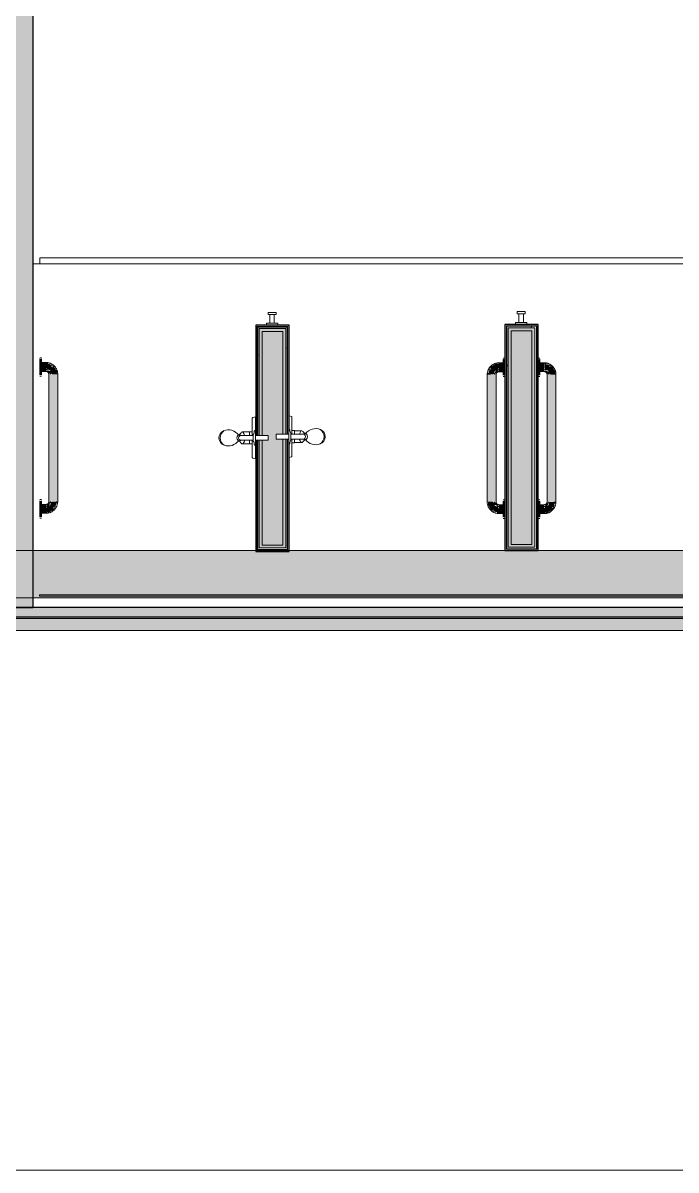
# Model space of a CAD drawing. Header units: inches. Extents: x 25369 to 33161, y -23509 to -20274.
# Drawn here: x 31448.8 to 31559.2, y -22892.1 to -22698 of the extents above; entities that cross this region are included whole.
import ezdxf

# ---------------------------------------------------------------- set-up
doc = ezdxf.new("R2010")
doc.units = ezdxf.units.IN
doc.header["$MEASUREMENT"] = 0
doc.linetypes.add('Grid Line 1_2_', pattern=[0.875, 0.5, -0.125, 0.125, -0.125])
for name, color, linetype, lineweight in [('A-FLOR', 192, 'Continuous', 9), ('A-GENM', 13, 'Continuous', 9), ('A-WALL', 113, 'Continuous', 9), ('A-WALL-PATT', 111, 'Continuous', 25), ('C-TOPO', 7, 'Continuous', 9), ('Conc', 7, 'Continuous', 13), ('I-WALL', 2, 'Continuous', 9), ('L-SITE-WALL', 31, 'Continuous', 9), ('P-SANR-FIXT', 6, 'Continuous', 9), ('Q-SPCQ', 91, 'Continuous', 9), ('S-BEAM', 12, 'Continuous', 9), ('S-GRID', 1, 'Continuous', 9)]:
    doc.layers.add(name, color=color, linetype=linetype, lineweight=lineweight)
pattern_1 = [(296.565, (5957.926, 17.28), (0.0001, 115.19999), [12.88, -244.715]), (33.69, (5963.69, 5.76), (-0.00014, 115.19958), [20.768, -394.592]), (33.69, (6078.89, 5.76), (-0.00014, 115.19958), [20.768, -394.592]), (33.69, (6194.09, 5.76), (-0.00014, 115.19958), [20.768, -394.592]), (116.565, (5980.966, 17.28), (0.0001, 115.19999), [12.88, -244.715]), (213.69, (5975.21, 28.8), (-0.00014, 115.19958), [20.768, -394.592]), (213.69, (6090.41, 28.8), (-0.00014, 115.19958), [20.768, -394.592]), (213.69, (6205.61, 28.8), (-0.00014, 115.19958), [20.768, -394.592]), (26.565, (6004.01, 17.28), (0.0001, 115.2), [25.76, -231.836]), (26.565, (6119.21, 17.28), (0.0001, 115.2), [25.76, -231.836]), (270, (6027.05, 28.8), (115.2, 7e-15), [11.52, -103.68]), (225, (6027.05, 17.28), (-1e-14, 115.20042), [16.292, -146.626]), (135, (6015.53, 5.76), (1e-14, 115.20042), [16.292, -146.626]), (288.435, (5980.966, 51.84), (-0.00042, 115.19956), [18.215, -346.08]), (18.435, (5986.73, 34.56), (-0.0004, 115.19956), [18.215, -346.08]), (18.435, (6101.93, 34.56), (-0.0004, 115.19956), [18.215, -346.08]), (18.435, (6217.13, 34.56), (-0.0004, 115.19956), [18.215, -346.08]), (135, (6004.01, 40.32), (1e-14, 115.20042), [16.292, -146.626]), (180, (5992.49, 51.84), (-1e-14, -115.2), [11.52, -103.68]), (251.565, (5952.166, 80.64), (0.00042, 115.19956), [18.215, -346.08]), (315, (5946.41, 63.36), (-1e-14, 115.20042), [16.292, -146.626]), (71.565, (5957.926, 51.84), (0.00042, 115.19956), [18.215, -346.08]), (135, (5963.69, 69.12), (1e-14, 115.20042), [16.292, -146.626]), (225, (5998.25, 80.64), (-1e-14, 115.20042), [16.292, -146.626]), (123.69, (5986.726, 69.12), (-0.00014, 115.19958), [20.768, -394.592]), (123.69, (6101.926, 69.12), (-0.00014, 115.19958), [20.768, -394.592]), (26.565, (5975.21, 86.4), (0.0001, 115.2), [12.88, -244.715]), (26.565, (6090.41, 86.4), (0.0001, 115.2), [12.88, -244.715]), (315, (5986.73, 92.16), (-1e-14, 115.20042), [16.292, -146.626]), (213.69, (6038.57, 109.44), (-0.00014, 115.19958), [20.768, -394.592]), (213.69, (6153.77, 109.44), (-0.00014, 115.19958), [20.768, -394.592]), (213.69, (6268.97, 109.44), (-0.00014, 115.19958), [20.768, -394.592]), (296.565, (6021.286, 97.92), (0.0001, 115.19999), [12.88, -244.715]), (45, (6027.05, 86.4), (1e-14, 115.20042), [16.292, -146.626]), (90, (6038.57, 97.92), (-115.2, 7e-15), [11.52, -103.68]), (213.69, (5986.73, 115.2), (-0.00014, 115.19958), [20.768, -394.592]), (213.69, (6101.93, 115.2), (-0.00014, 115.19958), [20.768, -394.592]), (213.69, (6217.13, 115.2), (-0.00014, 115.19958), [20.768, -394.592]), (315, (5969.45, 103.68), (-1e-14, 115.20042), [8.146, -154.772]), (26.565, (5975.21, 97.92), (0.0001, 115.2), [12.88, -244.715]), (26.565, (6090.41, 97.92), (0.0001, 115.2), [12.88, -244.715]), (90, (5986.73, 103.68), (-115.2, 7e-15), [11.52, -103.68]), (333.435, (5940.65, 109.44), (-0.0001, 115.2), [12.88, -244.715]), (333.435, (6055.85, 109.44), (-0.0001, 115.2), [12.88, -244.715]), (243.435, (5952.166, 103.68), (-0.0001, 115.19999), [12.88, -244.715]), (161.565, (5946.41, 92.16), (0.0004, 115.19956), [18.215, -346.08]), (161.565, (6061.61, 92.16), (0.0004, 115.19956), [18.215, -346.08]), (161.565, (6176.81, 92.16), (0.0004, 115.19956), [18.215, -346.08]), (45, (5929.13, 97.92), (1e-14, 115.20042), [16.292, -146.626]), (26.565, (5934.89, 0), (0.0001, 115.2), [12.88, -244.715]), (26.565, (6050.09, 0), (0.0001, 115.2), [12.88, -244.715]), (116.565, (5946.406, 5.76), (0.0001, 115.19999), [12.88, -244.715]), (206.565, (5940.65, 17.28), (0.0001, 115.2), [12.88, -244.715]), (206.565, (6055.85, 17.28), (0.0001, 115.2), [12.88, -244.715]), (296.565, (5929.126, 11.52), (0.0001, 115.19999), [12.88, -244.715]), (14.036, (6015.53, 51.84), (0.0005, 115.19957), [23.749, -451.233]), (14.036, (6130.73, 51.84), (0.0005, 115.19957), [23.749, -451.233]), (14.036, (6245.93, 51.84), (0.0005, 115.19957), [23.749, -451.233]), (14.036, (6361.13, 51.84), (0.0005, 115.19957), [23.749, -451.233]), (135, (6038.57, 57.6), (1e-14, 115.20042), [16.292, -146.626]), (198.435, (6027.05, 69.12), (-0.0004, 115.19956), [18.215, -346.08]), (198.435, (6142.25, 69.12), (-0.0004, 115.19956), [18.215, -346.08]), (198.435, (6257.45, 69.12), (-0.0004, 115.19956), [18.215, -346.08]), (296.565, (6009.766, 63.36), (0.0001, 115.19999), [12.88, -244.715]), (333.435, (5934.89, 34.56), (-0.0001, 115.2), [12.88, -244.715]), (333.435, (6050.09, 34.56), (-0.0001, 115.2), [12.88, -244.715]), (45, (5946.41, 28.8), (1e-14, 115.20042), [8.146, -154.772]), (116.565, (5952.166, 34.56), (0.0001, 115.19999), [12.88, -244.715]), (225, (5946.41, 46.08), (-1e-14, 115.20042), [16.292, -146.626])]

# ---------------------------------------------------------------- blocks, each defined once
blk = doc.blocks.new('817_Grab_Bars - 8170-001240-V52-Overall Floor Plan')
at = {"layer": 'Q-SPCQ'}
for points in [[(25522.8, -22756.23), (25522.8, -22754.88), (25522.52, -22754.88), (25522.52, -22756.23)], [(25522.52, -22757.59), (25522.8, -22757.59), (25522.8, -22756.23), (25522.52, -22756.23), (25522.52, -22757.3)], [(25523.52, -22756.96), (25523.52, -22755.51), (25522.8, -22755.58), (25522.8, -22756.96)], [(25524.68, -22778.98), (25525.52, -22778.98), (25525.49, -22757.48), (25524.02, -22757.48), (25524.04, -22778.98), (25524.57, -22778.98)], [(25522.8, -22780.23), (25522.8, -22778.88), (25522.52, -22778.88), (25522.52, -22780.23)], [(25522.8, -22780.96), (25523.52, -22780.88), (25523.52, -22779.51), (25522.8, -22779.58), (25522.8, -22780.88)], [(25522.52, -22781.59), (25522.8, -22781.59), (25522.8, -22780.23), (25522.52, -22780.23), (25522.52, -22781.3)]]:
    blk.add_hatch(color=9, dxfattribs=at).paths.add_polyline_path(points, flags=0)
h = blk.add_hatch(color=9, dxfattribs=at)
h.paths.add_polyline_path([(25525.41, -22757.48), (25525.49, -22757.48), (25525.44, -22757.07)], flags=0)
h.paths.add_polyline_path([(25523.76, -22756.84), (25523.79, -22756.69), (25524.08, -22756.74), (25524.29, -22756.92), (25524, -22756.91), (25523.95, -22756.81), (25523.79, -22756.84)], flags=0)
h.paths.add_polyline_path([(25524.77, -22757.48), (25525.41, -22757.48), (25525.36, -22757.16), (25525.44, -22757.07), (25524.88, -22756.14), (25524.32, -22755.8), (25524.24, -22755.85), (25524.09, -22755.73), (25523.85, -22755.77), (25523.87, -22755.64), (25523.74, -22755.53), (25523.52, -22755.58), (25523.56, -22756.45), (25523.68, -22756.51), (25523.52, -22756.61), (25523.52, -22756.76), (25523.76, -22756.84), (25523.52, -22756.88), (25523.88, -22757.05), (25524.04, -22757.25), (25524.12, -22757.48), (25524.16, -22757.24), (25524.23, -22757.48), (25524.39, -22757.48), (25524.49, -22757.32), (25524.57, -22757.48)], flags=0)
h.paths.add_polyline_path([(25524.75, -22756.31), (25524.32, -22756.05), (25524.58, -22756.04), (25524.74, -22756.29)], flags=0)
h = blk.add_hatch(color=9, dxfattribs=at)
h.paths.add_polyline_path([(25524.16, -22779.23), (25524.31, -22779.26), (25524.26, -22779.55), (25524.08, -22779.75), (25524.16, -22779.44), (25524.19, -22779.42), (25524.16, -22779.26)], flags=0)
h.paths.add_polyline_path([(25523.93, -22780.9), (25524.86, -22780.35), (25525.21, -22779.81), (25525.15, -22779.71), (25525.27, -22779.56), (25525.23, -22779.32), (25525.36, -22779.34), (25525.47, -22779.21), (25525.41, -22778.98), (25524.55, -22779.03), (25524.47, -22779.11), (25524.39, -22778.98), (25524.23, -22778.98), (25524.16, -22779.23), (25524.12, -22778.98), (25523.95, -22779.35), (25523.76, -22779.51), (25523.52, -22779.58), (25523.76, -22779.63), (25523.52, -22779.7), (25523.52, -22779.86), (25523.68, -22779.96), (25523.52, -22780.04), (25523.52, -22780.88), (25523.84, -22780.83)], flags=0)
h.paths.add_polyline_path([(25524.69, -22780.22), (25524.95, -22779.79), (25524.96, -22780.04), (25524.71, -22780.21)], flags=0)
at = {"layer": 'Q-SPCQ', "color": 7}
for p, q in [((25522.8, -22754.67), (25522.52, -22754.67)), ((25522.52, -22756.23), (25522.52, -22754.88)), ((25522.52, -22757.59), (25522.52, -22756.23)), ((25522.8, -22754.88), (25522.8, -22756.23)), ((25523.52, -22755.48), (25522.8, -22755.48)), ((25522.8, -22756.23), (25522.8, -22757.59)), ((25522.52, -22757.8), (25522.8, -22757.8)), ((25522.8, -22756.98), (25523.52, -22756.98)), ((25524.02, -22757.48), (25524.02, -22778.98)), ((25525.52, -22778.98), (25525.52, -22757.48)), ((25522.8, -22778.67), (25522.52, -22778.67)), ((25522.52, -22780.23), (25522.52, -22778.88)), ((25522.8, -22778.88), (25522.8, -22780.23)), ((25523.52, -22779.48), (25522.8, -22779.48)), ((25522.52, -22781.59), (25522.52, -22780.23)), ((25522.8, -22780.23), (25522.8, -22781.59)), ((25522.8, -22780.98), (25523.52, -22780.98)), ((25522.52, -22781.8), (25522.8, -22781.8))]:
    blk.add_line(p, q, dxfattribs=at)
at = {"layer": 'Q-SPCQ', "color": 7, "flags": 128}
for points in [[(25525.52, -22757.48), (25525.51, -22757.4), (25525.51, -22757.32), (25525.5, -22757.25), (25525.49, -22757.17), (25525.48, -22757.09), (25525.46, -22757.01), (25525.44, -22756.93), (25525.41, -22756.86), (25525.39, -22756.78), (25525.36, -22756.71), (25525.32, -22756.63), (25525.29, -22756.56), (25525.25, -22756.49), (25525.21, -22756.42), (25525.17, -22756.36), (25525.12, -22756.29), (25525.07, -22756.23), (25525.02, -22756.17), (25524.96, -22756.11), (25524.91, -22756.05), (25524.85, -22756), (25524.79, -22755.94), (25524.73, -22755.89), (25524.66, -22755.85), (25524.6, -22755.8), (25524.53, -22755.76), (25524.46, -22755.72), (25524.39, -22755.68), (25524.31, -22755.65), (25524.24, -22755.62), (25524.16, -22755.59), (25524.09, -22755.57), (25524.01, -22755.55), (25523.93, -22755.53), (25523.86, -22755.51), (25523.78, -22755.5), (25523.7, -22755.49), (25523.62, -22755.49), (25523.54, -22755.48), (25523.52, -22755.48)], [(25523.52, -22756.98), (25523.54, -22756.98), (25523.56, -22756.99), (25523.58, -22756.99), (25523.59, -22756.99), (25523.61, -22756.99), (25523.63, -22757), (25523.65, -22757), (25523.67, -22757.01), (25523.69, -22757.02), (25523.71, -22757.02), (25523.73, -22757.03), (25523.75, -22757.04), (25523.76, -22757.05), (25523.78, -22757.06), (25523.8, -22757.07), (25523.81, -22757.08), (25523.83, -22757.1), (25523.84, -22757.11), (25523.86, -22757.12), (25523.87, -22757.14), (25523.89, -22757.15), (25523.9, -22757.17), (25523.91, -22757.18), (25523.92, -22757.2), (25523.94, -22757.21), (25523.95, -22757.23), (25523.96, -22757.25), (25523.97, -22757.27), (25523.97, -22757.28), (25523.98, -22757.3), (25523.99, -22757.32), (25523.99, -22757.34), (25524, -22757.36), (25524, -22757.38), (25524.01, -22757.4), (25524.01, -22757.42), (25524.01, -22757.44), (25524.01, -22757.46), (25524.02, -22757.48), (25524.02, -22757.48)], [(25523.52, -22780.98), (25523.6, -22780.98), (25523.68, -22780.98), (25523.75, -22780.97), (25523.83, -22780.96), (25523.91, -22780.94), (25523.99, -22780.93), (25524.07, -22780.91), (25524.14, -22780.88), (25524.22, -22780.86), (25524.29, -22780.83), (25524.37, -22780.79), (25524.44, -22780.76), (25524.51, -22780.72), (25524.58, -22780.68), (25524.64, -22780.64), (25524.71, -22780.59), (25524.77, -22780.54), (25524.83, -22780.49), (25524.89, -22780.43), (25524.95, -22780.38), (25525, -22780.32), (25525.06, -22780.26), (25525.11, -22780.2), (25525.15, -22780.13), (25525.2, -22780.07), (25525.24, -22780), (25525.28, -22779.93), (25525.32, -22779.86), (25525.35, -22779.78), (25525.38, -22779.71), (25525.41, -22779.63), (25525.43, -22779.56), (25525.45, -22779.48), (25525.47, -22779.4), (25525.49, -22779.32), (25525.5, -22779.25), (25525.51, -22779.17), (25525.51, -22779.09), (25525.52, -22779.01), (25525.52, -22778.98)], [(25524.02, -22778.98), (25524.01, -22779), (25524.01, -22779.02), (25524.01, -22779.04), (25524.01, -22779.06), (25524.01, -22779.08), (25524, -22779.1), (25524, -22779.12), (25523.99, -22779.14), (25523.98, -22779.16), (25523.98, -22779.18), (25523.97, -22779.2), (25523.96, -22779.22), (25523.95, -22779.23), (25523.94, -22779.25), (25523.93, -22779.27), (25523.92, -22779.28), (25523.9, -22779.3), (25523.89, -22779.31), (25523.88, -22779.33), (25523.86, -22779.34), (25523.85, -22779.36), (25523.83, -22779.37), (25523.82, -22779.38), (25523.8, -22779.39), (25523.79, -22779.41), (25523.77, -22779.42), (25523.75, -22779.43), (25523.73, -22779.43), (25523.71, -22779.44), (25523.7, -22779.45), (25523.68, -22779.46), (25523.66, -22779.46), (25523.64, -22779.47), (25523.62, -22779.47), (25523.6, -22779.48), (25523.58, -22779.48), (25523.56, -22779.48), (25523.54, -22779.48), (25523.52, -22779.48), (25523.52, -22779.48)]]:
    blk.add_lwpolyline(points, dxfattribs=at)
blk = doc.blocks.new('817_Grab_Bars - 8170-001240-25748-Overall Floor Plan')
at = {"layer": 'Q-SPCQ'}
h = blk.add_hatch(color=9, dxfattribs=at)
h.paths.add_polyline_path([(25394.25, -22757.3), (25394.1, -22757.27), (25394.15, -22756.99), (25394.32, -22756.78), (25394.25, -22757.09), (25394.22, -22757.11), (25394.24, -22757.27)], flags=0)
h.paths.add_polyline_path([(25394.89, -22755.65), (25394.89, -22755.57), (25394.47, -22755.63)], flags=0)
h.paths.add_polyline_path([(25394.02, -22757.55), (25394.17, -22757.55), (25394.25, -22757.3), (25394.29, -22757.55), (25394.45, -22757.18), (25394.64, -22757.02), (25394.89, -22756.95), (25394.64, -22756.91), (25394.89, -22756.83), (25394.89, -22756.67), (25394.72, -22756.57), (25394.89, -22756.49), (25394.89, -22755.65), (25394.57, -22755.7), (25394.46, -22755.63), (25393.55, -22756.18), (25393.19, -22756.72), (25393.25, -22756.82), (25393.13, -22756.97), (25393.18, -22757.21), (25393.05, -22757.19), (25392.93, -22757.32), (25392.99, -22757.55), (25393.85, -22757.5), (25393.94, -22757.42)], flags=0)
h.paths.add_polyline_path([(25393.45, -22756.74), (25393.44, -22756.49), (25393.56, -22756.51)], flags=0)
for points in [[(25395.61, -22757.02), (25395.61, -22755.57), (25394.89, -22755.65), (25394.89, -22757.02)], [(25395.89, -22756.3), (25395.89, -22754.94), (25395.61, -22754.94), (25395.61, -22756.3)], [(25395.89, -22757.65), (25395.89, -22756.3), (25395.61, -22756.3), (25395.61, -22757.65)], [(25393.73, -22779.05), (25394.39, -22779.05), (25394.36, -22757.55), (25392.89, -22757.55), (25392.92, -22779.05), (25393.64, -22779.05)], [(25395.61, -22781.02), (25395.61, -22779.57), (25394.89, -22779.65), (25394.89, -22781.02)], [(25395.89, -22780.3), (25395.89, -22778.94), (25395.61, -22778.94), (25395.61, -22780.3)], [(25395.89, -22781.65), (25395.89, -22780.3), (25395.61, -22780.3), (25395.61, -22781.65)]]:
    blk.add_hatch(color=9, dxfattribs=at).paths.add_polyline_path(points, flags=0)
h = blk.add_hatch(color=9, dxfattribs=at)
h.paths.add_polyline_path([(25394.64, -22779.69), (25394.61, -22779.84), (25394.33, -22779.79), (25394.12, -22779.62), (25394.4, -22779.62), (25394.45, -22779.72), (25394.61, -22779.69)], flags=0)
h.paths.add_polyline_path([(25392.99, -22779.05), (25392.92, -22779.05), (25392.97, -22779.46)], flags=0)
h.paths.add_polyline_path([(25394.66, -22781), (25394.89, -22780.95), (25394.85, -22780.08), (25394.72, -22780.02), (25394.89, -22779.92), (25394.89, -22779.77), (25394.64, -22779.69), (25394.89, -22779.65), (25394.52, -22779.48), (25394.36, -22779.28), (25394.29, -22779.05), (25394.25, -22779.29), (25394.17, -22779.05), (25394.02, -22779.05), (25393.91, -22779.21), (25393.83, -22779.05), (25392.99, -22779.05), (25393.04, -22779.37), (25392.97, -22779.46), (25393.52, -22780.39), (25394.08, -22780.73), (25394.17, -22780.68), (25394.32, -22780.8), (25394.55, -22780.76), (25394.54, -22780.89)], flags=0)
h.paths.add_polyline_path([(25393.83, -22780.49), (25393.85, -22780.38), (25394.08, -22780.49)], flags=0)
at = {"layer": 'Q-SPCQ', "color": 7}
for p, q in [((25395.61, -22755.55), (25394.89, -22755.55)), ((25395.89, -22754.73), (25395.61, -22754.73)), ((25395.61, -22756.3), (25395.61, -22754.94)), ((25395.61, -22757.65), (25395.61, -22756.3)), ((25392.89, -22757.55), (25392.89, -22779.05)), ((25394.39, -22779.05), (25394.39, -22757.55)), ((25394.89, -22757.05), (25395.61, -22757.05)), ((25395.61, -22757.86), (25395.89, -22757.86)), ((25395.61, -22779.55), (25394.89, -22779.55)), ((25395.89, -22778.73), (25395.61, -22778.73)), ((25395.61, -22780.3), (25395.61, -22778.94)), ((25394.89, -22781.05), (25395.61, -22781.05)), ((25395.61, -22781.65), (25395.61, -22780.3)), ((25395.61, -22781.86), (25395.89, -22781.86))]:
    blk.add_line(p, q, dxfattribs=at)
at = {"layer": 'Q-SPCQ', "color": 7, "flags": 128}
for points in [[(25394.89, -22755.55), (25394.81, -22755.55), (25394.73, -22755.55), (25394.65, -22755.56), (25394.57, -22755.57), (25394.49, -22755.59), (25394.41, -22755.6), (25394.34, -22755.62), (25394.26, -22755.65), (25394.19, -22755.68), (25394.11, -22755.7), (25394.04, -22755.74), (25393.97, -22755.77), (25393.9, -22755.81), (25393.83, -22755.85), (25393.76, -22755.9), (25393.7, -22755.94), (25393.63, -22755.99), (25393.57, -22756.04), (25393.51, -22756.1), (25393.46, -22756.15), (25393.4, -22756.21), (25393.35, -22756.27), (25393.3, -22756.34), (25393.25, -22756.4), (25393.21, -22756.47), (25393.17, -22756.53), (25393.13, -22756.6), (25393.09, -22756.68), (25393.06, -22756.75), (25393.03, -22756.82), (25393, -22756.9), (25392.97, -22756.97), (25392.95, -22757.05), (25392.93, -22757.13), (25392.92, -22757.21), (25392.91, -22757.29), (25392.9, -22757.37), (25392.89, -22757.45), (25392.89, -22757.53), (25392.89, -22757.55)], [(25394.39, -22757.55), (25394.39, -22757.53), (25394.39, -22757.51), (25394.39, -22757.49), (25394.4, -22757.47), (25394.4, -22757.45), (25394.4, -22757.43), (25394.41, -22757.41), (25394.42, -22757.39), (25394.42, -22757.37), (25394.43, -22757.35), (25394.44, -22757.33), (25394.45, -22757.32), (25394.46, -22757.3), (25394.47, -22757.28), (25394.48, -22757.26), (25394.49, -22757.25), (25394.5, -22757.23), (25394.51, -22757.22), (25394.53, -22757.2), (25394.54, -22757.19), (25394.56, -22757.17), (25394.57, -22757.16), (25394.59, -22757.15), (25394.6, -22757.14), (25394.62, -22757.13), (25394.64, -22757.12), (25394.65, -22757.11), (25394.67, -22757.1), (25394.69, -22757.09), (25394.71, -22757.08), (25394.73, -22757.07), (25394.75, -22757.07), (25394.77, -22757.06), (25394.79, -22757.06), (25394.81, -22757.05), (25394.83, -22757.05), (25394.84, -22757.05), (25394.86, -22757.05), (25394.88, -22757.05), (25394.89, -22757.05)], [(25392.89, -22779.05), (25392.89, -22779.13), (25392.9, -22779.21), (25392.9, -22779.29), (25392.92, -22779.37), (25392.93, -22779.44), (25392.95, -22779.52), (25392.97, -22779.6), (25392.99, -22779.68), (25393.02, -22779.75), (25393.05, -22779.83), (25393.08, -22779.9), (25393.12, -22779.97), (25393.15, -22780.04), (25393.2, -22780.11), (25393.24, -22780.18), (25393.29, -22780.24), (25393.34, -22780.3), (25393.39, -22780.37), (25393.44, -22780.42), (25393.5, -22780.48), (25393.56, -22780.54), (25393.62, -22780.59), (25393.68, -22780.64), (25393.74, -22780.69), (25393.81, -22780.73), (25393.88, -22780.77), (25393.95, -22780.81), (25394.02, -22780.85), (25394.09, -22780.88), (25394.17, -22780.91), (25394.24, -22780.94), (25394.32, -22780.96), (25394.39, -22780.98), (25394.47, -22781), (25394.55, -22781.02), (25394.63, -22781.03), (25394.71, -22781.04), (25394.79, -22781.04), (25394.87, -22781.05), (25394.89, -22781.05)], [(25394.89, -22779.55), (25394.87, -22779.55), (25394.85, -22779.55), (25394.83, -22779.54), (25394.81, -22779.54), (25394.79, -22779.54), (25394.77, -22779.53), (25394.75, -22779.53), (25394.73, -22779.52), (25394.71, -22779.51), (25394.7, -22779.51), (25394.68, -22779.5), (25394.66, -22779.49), (25394.64, -22779.48), (25394.62, -22779.47), (25394.61, -22779.46), (25394.59, -22779.45), (25394.58, -22779.44), (25394.56, -22779.42), (25394.55, -22779.41), (25394.53, -22779.4), (25394.52, -22779.38), (25394.5, -22779.37), (25394.49, -22779.35), (25394.48, -22779.33), (25394.47, -22779.32), (25394.46, -22779.3), (25394.45, -22779.28), (25394.44, -22779.26), (25394.43, -22779.25), (25394.42, -22779.23), (25394.42, -22779.21), (25394.41, -22779.19), (25394.41, -22779.17), (25394.4, -22779.15), (25394.4, -22779.13), (25394.39, -22779.11), (25394.39, -22779.09), (25394.39, -22779.07), (25394.39, -22779.05), (25394.39, -22779.05)]]:
    blk.add_lwpolyline(points, dxfattribs=at)
blk = doc.blocks.new('Robe_hook_5552 - Robe_hook_5552-134757-Overall Floor Plan')
at = {"layer": 'A-GENM', "color": 7}
for p, q in [((-0.94, 0), (-0.94, -0.35)), ((-0.94, -0.35), (0.94, -0.35)), ((-0.69, -2.16), (-0.69, -1.81)), ((-0.69, -1.81), (0.69, -1.81)), ((-0.37, -1.81), (-0.37, -0.35)), ((0.38, -1.81), (0.38, -0.35)), ((0.69, -1.81), (0.69, -2.16)), ((0.94, -0.35), (0.94, 0)), ((0.69, -2.16), (-0.69, -2.16))]:
    blk.add_line(p, q, dxfattribs=at)
blk = doc.blocks.new('Plate - 1_2X6-187841-Overall Floor Plan')
at = {"layer": 'S-BEAM'}
blk.add_hatch(color=8, dxfattribs=at).paths.add_polyline_path([(64.54, -0.13), (75.31, -0.13), (75.31, 0.12), (-75.12, 0.12), (-75.12, -0.13), (46.99, -0.13)], flags=0)
at = {"layer": 'S-BEAM', "color": 7}
for p, q in [((-75.12, -0.13), (-75.12, 0.12)), ((75.31, 0.12), (-75.12, 0.12)), ((-75.12, -0.13), (75.31, -0.13))]:
    blk.add_line(p, q, dxfattribs=at)
blk = doc.blocks.new('Shower-Unit-Zurn-Z7301-SS-MT-DV2P-HW - Z7301-SS-MT-DV2P-HW-253514-Overall Floor Plan')
at = {"layer": 'P-SANR-FIXT', "color": 7}
for p, q in [((-1, 0.99), (-1, 2.23)), ((-0.48, 2.64), (-0.48, 2.84)), ((-0.4, 0.38), (-0.4, 2.46)), ((0.4, 2.46), (0.4, 0.38)), ((0.48, 2.84), (0.48, 2.64)), ((1, 2.23), (1, 0.99)), ((-3.56, 0), (-3.43, 0.45)), ((-1.24, 0), (-3.56, 0)), ((-3.31, 0.54), (-1.03, 0.54)), ((-1.24, 0), (-1.24, 0.1)), ((-1.03, 0.99), (-1, 0.99)), ((-1.03, 0.54), (-1.03, 0.99)), ((-1.03, 0.54), (-0.4, 0.54)), ((-1, 0.99), (-0.4, 0.99)), ((-0.55, 0.38), (-0.4, 0.38)), ((-0.4, 0.38), (0.4, 0.38)), ((0.4, 0.99), (1, 0.99)), ((0.4, 0.54), (1.03, 0.54)), ((0.4, 0.38), (0.55, 0.38)), ((1, 0.99), (1.03, 0.99)), ((1.03, 0.99), (1.03, 0.54)), ((1.03, 0.54), (3.31, 0.54)), ((1.24, 0.1), (1.24, 0)), ((3.56, 0), (1.24, 0)), ((3.43, 0.45), (3.56, 0)), ((-0.4, 0), (-1.24, 0)), ((-0.4, -2.13), (-0.4, 0)), ((-0.4, 0), (0.4, 0)), ((0.4, 0), (0.4, -2.13)), ((1.24, 0), (0.4, 0)), ((0.4, -2.13), (-0.4, -2.13))]:
    blk.add_line(p, q, dxfattribs=at)
for centre, radius, start, end in [((0, 4.86), 1.31, 23.5819, 159.9825), ((0, 4.51), 1.46, 32.9208, 147.0792), ((0.79, 4.57), 2.15, 159.9825, 233.8466), ((-0.79, 4.57), 2.15, 306.1534, 22.1739), ((-0.63, 2.12), 0.388, 129.5027, 162.4973), ((-2.26, 4.09), 2.18, 309.5027, 324.82), ((2.26, 4.09), 2.18, 215.1859, 230.4973), ((0.63, 2.12), 0.388, 17.5027, 50.4973), ((-3.31, 0.42), 0.125, 90, 164), ((-1.14, 0.1), 0.0945, 90, 180), ((-1.14, 1.21), 1.02, 270, 305.478), ((1.14, 1.21), 1.02, 234.522, 270), ((1.14, 0.1), 0.0945, 0, 90), ((3.31, 0.42), 0.125, 16, 90)]:
    blk.add_arc(centre, radius, start, end, dxfattribs=at)
for centre, major_axis, ratio, start_param, end_param in [((0, 2.84), (0.476, 0), 0.662364, 0, 3.141593), ((0, 2.46), (0.4, 0), 0.941821, 0, 3.141593), ((-0.11, 2.15), (1.11, 0.08), 0.351489, 5.17721, 6.593422)]:
    blk.add_ellipse(centre, major_axis=major_axis, ratio=ratio, start_param=start_param, end_param=end_param, dxfattribs=at)
blk.add_open_spline([(-0.42, 1.83), (-0.46, 1.84), (-0.57, 1.87), (-0.78, 1.95), (-0.96, 2.08), (-1.02, 2.22), (-0.98, 2.3), (-0.94, 2.34)], degree=3, knots=[0.0572746, 0.0572746, 0.0572746, 0.0572746, 0.1428571, 0.2857143, 0.5714286, 0.7857143, 1, 1, 1, 1], dxfattribs=at)
for points in [[(-0.4, 2.46), (-0.42, 2.48), (-0.44, 2.52), (-0.47, 2.58), (-0.48, 2.62), (-0.48, 2.64)], [(0.48, 2.64), (0.48, 2.62), (0.47, 2.58), (0.44, 2.52), (0.42, 2.48), (0.4, 2.46)]]:
    blk.add_open_spline(points, degree=3, dxfattribs=at)
blk = doc.blocks.new('Shower-Unit-Zurn-Z7301-SS-MT-DV2P-HW - Z7301-SS-MT-DV2P-HW-253545-Overall Floor Plan')
at = {"layer": 'P-SANR-FIXT', "color": 7}
for p, q in [((0.4, 2.13), (-0.4, 2.13)), ((-0.4, 2.13), (-0.4, 0)), ((0.4, 0), (0.4, 2.13)), ((-0.4, 0), (-1.24, 0)), ((-1.24, 0), (-1.24, -0.1)), ((-0.4, 0), (0.4, 0)), ((1.24, 0), (0.4, 0)), ((1.24, -0.1), (1.24, 0)), ((-3.54, -0.06), (-3.43, -0.45)), ((-3.31, -0.54), (-1.03, -0.54)), ((-1.03, -0.54), (-0.4, -0.54)), ((-1.03, -0.54), (-1.03, -0.99)), ((-1.03, -0.99), (-1, -0.99)), ((-1, -0.99), (-0.4, -0.99)), ((-1, -0.99), (-1, -2.23)), ((-0.55, -0.38), (-0.4, -0.38)), ((-0.4, -0.38), (-0.4, -2.46)), ((-0.4, -0.38), (0.4, -0.38)), ((0.4, -2.46), (0.4, -0.38)), ((0.4, -0.38), (0.55, -0.38)), ((0.4, -0.54), (1.03, -0.54)), ((0.4, -0.99), (1, -0.99)), ((1, -2.23), (1, -0.99)), ((1, -0.99), (1.03, -0.99)), ((1.03, -0.99), (1.03, -0.54)), ((1.03, -0.54), (3.31, -0.54)), ((3.43, -0.45), (3.54, -0.06)), ((-0.48, -2.64), (-0.48, -2.84)), ((0.48, -2.84), (0.48, -2.64))]:
    blk.add_line(p, q, dxfattribs=at)
for centre, radius, start, end in [((-3.31, -0.42), 0.125, 196, 270), ((-1.14, -0.1), 0.0945, 180, 270), ((-1.14, -1.21), 1.02, 54.522, 90), ((1.14, -1.21), 1.02, 90, 125.478), ((1.14, -0.1), 0.0945, 270, 360), ((3.31, -0.42), 0.125, 270, 344), ((0.79, -4.57), 2.15, 126.1534, 200.0175), ((-0.63, -2.12), 0.388, 197.5027, 230.4973), ((-2.26, -4.09), 2.18, 35.18, 50.4973), ((2.26, -4.09), 2.18, 129.5027, 144.8141), ((-0.79, -4.57), 2.15, 337.8261, 53.8466), ((0.63, -2.12), 0.388, 309.5027, 342.4973), ((0, -4.86), 1.31, 200.0175, 336.4181), ((0, -4.51), 1.46, 212.9208, 327.0792)]:
    blk.add_arc(centre, radius, start, end, dxfattribs=at)
for centre, major_axis, ratio, start_param, end_param in [((-0.11, -2.15), (-1.11, 0.08), 0.351489, 2.831356, 4.247568), ((0, -2.84), (-0.476, 0), 0.662364, 0, 3.141593), ((0, -2.46), (-0.4, 0), 0.941821, 0, 3.141593)]:
    blk.add_ellipse(centre, major_axis=major_axis, ratio=ratio, start_param=start_param, end_param=end_param, dxfattribs=at)
blk.add_open_spline([(-0.42, -1.83), (-0.46, -1.84), (-0.57, -1.87), (-0.78, -1.95), (-0.96, -2.08), (-1.02, -2.22), (-0.98, -2.3), (-0.94, -2.34)], degree=3, knots=[0.0572746, 0.0572746, 0.0572746, 0.0572746, 0.1428571, 0.2857143, 0.5714286, 0.7857143, 1, 1, 1, 1], dxfattribs=at)
for points in [[(-0.4, -2.46), (-0.42, -2.48), (-0.44, -2.52), (-0.47, -2.58), (-0.48, -2.62), (-0.48, -2.64)], [(0.48, -2.64), (0.48, -2.62), (0.47, -2.58), (0.44, -2.52), (0.42, -2.48), (0.4, -2.46)]]:
    blk.add_open_spline(points, degree=3, dxfattribs=at)
blk = doc.blocks.new('Locker Rooms and Restrooms_rvt-2-Overall Floor Plan')
at = {"layer": 'A-WALL-PATT', "lineweight": 9}
h = blk.add_hatch(dxfattribs=at)
h.set_pattern_fill('FP_34', style=0, pattern_type=2)
h.set_pattern_definition(pattern_1)
h.paths.add_polyline_path([(25559.27, -22787.17), (25559.33, -22787.1), (25559.27, -22782.23)], flags=0)
h.paths.add_polyline_path([(25564.08, -22749.48), (25564.33, -22749.42), (25559.58, -22749.48)], flags=0)
h = blk.add_hatch(dxfattribs=at)
h.set_pattern_fill('FP_34', style=0, pattern_type=2)
h.set_pattern_definition(pattern_1)
h.paths.add_polyline_path([(25559.33, -22787.1), (25564.08, -22787.1), (25564.08, -22786.85), (25559.58, -22786.85), (25559.58, -22768.63), (25559.33, -22768.63), (25559.33, -22782.23)], flags=0)
h.paths.add_polyline_path([(25559.45, -22767.83), (25559.58, -22767.83), (25559.58, -22749.73), (25564.08, -22749.73), (25564.08, -22749.48), (25559.33, -22749.48), (25559.33, -22767.83)], flags=0)
h = blk.add_hatch(dxfattribs=at)
h.set_pattern_fill('FP_34', style=0, pattern_type=2)
h.set_pattern_definition(pattern_1)
h.paths.add_polyline_path([(25564.33, -22787.1), (25564.33, -22768.42), (25564.08, -22768.42), (25564.08, -22787.1)], flags=0)
h.paths.add_polyline_path([(25564.33, -22767.62), (25564.33, -22749.48), (25564.08, -22749.48), (25564.08, -22767.62), (25564.21, -22767.62)], flags=0)
h = blk.add_hatch(dxfattribs=at)
h.set_pattern_fill('FP_34', style=0, pattern_type=2)
h.set_pattern_definition(pattern_1)
h.paths.add_polyline_path([(25601.39, -22787.05), (25601.45, -22786.99), (25601.39, -22782.23)], flags=0)
h.paths.add_polyline_path([(25606.2, -22749.35), (25606.45, -22749.29), (25601.7, -22749.35)], flags=0)
h = blk.add_hatch(dxfattribs=at)
h.set_pattern_fill('FP_34', style=0, pattern_type=2)
h.set_pattern_definition(pattern_1)
h.paths.add_polyline_path([(25601.7, -22786.99), (25606.2, -22786.99), (25606.2, -22786.74), (25601.7, -22786.74), (25601.7, -22749.6), (25606.2, -22749.6), (25606.2, -22749.35), (25601.45, -22749.35), (25601.45, -22786.99)], flags=0)
at = {"layer": 'I-WALL'}
for color, points in [(9, [(25517.89, -22796.91), (25521.39, -22796.91), (25521.39, -22695.43), (25517.89, -22695.43), (25517.89, -22782.23)]), (8, [(25606.77, -22787.3), (25606.77, -22749.04), (25606.52, -22749.04), (25606.52, -22787.3)])]:
    blk.add_hatch(color=color, dxfattribs=at).paths.add_polyline_path(points, flags=0)
at = {"layer": 'I-WALL', "lineweight": 5}
h = blk.add_hatch(color=135, dxfattribs=at)
h.paths.add_polyline_path([(25559.27, -22787.42), (25564.39, -22787.42), (25564.33, -22787.17), (25559.33, -22787.17)], flags=0)
h.paths.add_polyline_path([(25559.27, -22787.42), (25559.27, -22768.63), (25559.02, -22768.63), (25559.02, -22787.42)], flags=0)
h.paths.add_polyline_path([(25559.14, -22767.83), (25559.27, -22767.83), (25559.27, -22749.17), (25559.02, -22749.17), (25559.02, -22767.83)], flags=0)
h.paths.add_polyline_path([(25564.33, -22749.42), (25564.39, -22749.17), (25559.27, -22749.17), (25559.33, -22749.42)], flags=0)
h = blk.add_hatch(color=252, dxfattribs=at)
h.paths.add_polyline_path([(25560.08, -22786.85), (25563.58, -22786.85), (25563.58, -22786.35), (25560.08, -22786.35), (25560.08, -22768.63), (25559.58, -22768.63), (25559.58, -22786.85)], flags=0)
h.paths.add_polyline_path([(25559.58, -22767.83), (25560.08, -22767.83), (25560.08, -22750.23), (25563.58, -22750.23), (25563.58, -22749.73), (25559.58, -22749.73), (25559.58, -22762.87)], flags=0)
for color, points in [(254, [(25560.08, -22786.35), (25563.58, -22786.35), (25563.58, -22768.42), (25562.45, -22768.42), (25562.45, -22767.62), (25563.58, -22767.62), (25563.58, -22750.23), (25560.08, -22750.23), (25560.08, -22767.83), (25561.08, -22767.83), (25561.08, -22768.63), (25560.08, -22768.63), (25560.08, -22782.23)]), (252, [(25605.7, -22786.74), (25605.7, -22786.24), (25602.2, -22786.24), (25602.2, -22750.1), (25605.7, -22750.1), (25605.7, -22749.6), (25601.7, -22749.6), (25601.7, -22786.74), (25602.2, -22786.74)]), (254, [(25605.7, -22786.24), (25605.7, -22750.1), (25602.2, -22750.1), (25602.2, -22786.24)]), (252, [(25606.2, -22786.74), (25606.2, -22749.6), (25605.7, -22749.6), (25605.7, -22786.74)])]:
    blk.add_hatch(color=color, dxfattribs=at).paths.add_polyline_path(points, flags=0)
h = blk.add_hatch(color=252, dxfattribs=at)
h.paths.add_polyline_path([(25564.08, -22786.85), (25564.08, -22768.42), (25563.58, -22768.42), (25563.58, -22786.85)], flags=0)
h.paths.add_polyline_path([(25564.08, -22767.62), (25564.08, -22749.73), (25563.58, -22749.73), (25563.58, -22767.62), (25563.83, -22767.62)], flags=0)
at = {"layer": 'I-WALL'}
h = blk.add_hatch(color=8, dxfattribs=at)
h.paths.add_polyline_path([(25564.39, -22787.42), (25564.64, -22787.42), (25564.58, -22768.42), (25564.39, -22768.42), (25564.39, -22787.17)], flags=0)
h.paths.add_polyline_path([(25564.52, -22767.62), (25564.58, -22767.62), (25564.64, -22749.17), (25564.39, -22749.17), (25564.39, -22767.62)], flags=0)
at = {"layer": 'I-WALL', "lineweight": 5}
h = blk.add_hatch(color=135, dxfattribs=at)
h.paths.add_polyline_path([(25601.39, -22787.3), (25601.39, -22749.04), (25601.14, -22749.04), (25601.14, -22787.3)], flags=0)
h.paths.add_polyline_path([(25606.52, -22787.3), (25606.45, -22787.05), (25601.45, -22787.05), (25601.39, -22787.3)], flags=0)
h.paths.add_polyline_path([(25606.45, -22749.29), (25606.52, -22749.04), (25601.39, -22749.04), (25601.45, -22749.29)], flags=0)
at = {"layer": 'A-FLOR', "color": 7}
for p, q in [((25522.52, -22738.8), (25521.39, -22738.8)), ((25521.39, -22738.8), (25522.52, -22738.8)), ((25736.83, -22737.8), (25522.52, -22737.8)), ((25522.52, -22737.8), (25522.52, -22738.8)), ((25522.52, -22738.8), (25736.83, -22738.8))]:
    blk.add_line(p, q, dxfattribs=at)
at = {"layer": 'A-FLOR', "color": 143}
blk.add_line((25521.39, -22796.91), (25672.83, -22796.91), dxfattribs=at)
at = {"layer": 'A-WALL', "color": 7}
for p, q in [((25559.33, -22749.42), (25559.27, -22749.42)), ((25559.27, -22749.42), (25559.27, -22767.83)), ((25564.33, -22749.42), (25559.33, -22749.42)), ((25559.58, -22749.48), (25559.33, -22749.48)), ((25559.33, -22749.48), (25559.33, -22767.83)), ((25564.08, -22749.48), (25559.58, -22749.48)), ((25560.08, -22749.73), (25559.58, -22749.73)), ((25559.58, -22749.73), (25559.58, -22767.83)), ((25563.58, -22749.73), (25560.08, -22749.73)), ((25563.58, -22750.23), (25560.08, -22750.23)), ((25560.08, -22750.23), (25560.08, -22767.83)), ((25564.08, -22749.73), (25563.58, -22749.73)), ((25563.58, -22750.23), (25563.58, -22767.62)), ((25564.33, -22749.48), (25564.08, -22749.48)), ((25564.08, -22749.73), (25564.08, -22767.62)), ((25564.39, -22749.42), (25564.33, -22749.42)), ((25564.33, -22749.48), (25564.33, -22767.62)), ((25564.39, -22749.42), (25564.39, -22767.62)), ((25601.45, -22749.29), (25601.39, -22749.29)), ((25601.39, -22749.29), (25601.39, -22787.05)), ((25606.45, -22749.29), (25601.45, -22749.29)), ((25601.7, -22749.35), (25601.45, -22749.35)), ((25601.45, -22749.35), (25601.45, -22786.99)), ((25606.2, -22749.35), (25601.7, -22749.35)), ((25602.2, -22749.6), (25601.7, -22749.6)), ((25601.7, -22749.6), (25601.7, -22786.74)), ((25605.7, -22749.6), (25602.2, -22749.6)), ((25605.7, -22750.1), (25602.2, -22750.1)), ((25602.2, -22750.1), (25602.2, -22786.24)), ((25606.2, -22749.6), (25605.7, -22749.6)), ((25605.7, -22750.1), (25605.7, -22786.24)), ((25606.45, -22749.35), (25606.2, -22749.35)), ((25606.2, -22749.6), (25606.2, -22786.74)), ((25606.52, -22749.29), (25606.45, -22749.29)), ((25606.45, -22749.35), (25606.45, -22786.99)), ((25606.52, -22749.29), (25606.52, -22787.05)), ((25559.27, -22768.63), (25559.27, -22787.17)), ((25559.33, -22768.63), (25559.33, -22787.1)), ((25559.58, -22768.63), (25559.58, -22786.85)), ((25560.08, -22768.63), (25560.08, -22786.35)), ((25563.58, -22768.42), (25563.58, -22786.35)), ((25564.08, -22768.42), (25564.08, -22786.85)), ((25564.33, -22768.42), (25564.33, -22787.1)), ((25564.39, -22768.42), (25564.39, -22787.17)), ((25559.27, -22787.17), (25559.33, -22787.17)), ((25559.33, -22787.1), (25559.58, -22787.1)), ((25559.33, -22787.17), (25564.33, -22787.17)), ((25559.58, -22786.85), (25560.08, -22786.85)), ((25559.58, -22787.1), (25564.08, -22787.1)), ((25560.08, -22786.35), (25563.58, -22786.35)), ((25560.08, -22786.85), (25563.58, -22786.85)), ((25563.58, -22786.85), (25564.08, -22786.85)), ((25564.08, -22787.1), (25564.33, -22787.1)), ((25564.33, -22787.17), (25564.39, -22787.17)), ((25601.39, -22787.05), (25601.45, -22787.05)), ((25601.45, -22786.99), (25601.7, -22786.99)), ((25601.45, -22787.05), (25606.45, -22787.05)), ((25601.7, -22786.74), (25602.2, -22786.74)), ((25601.7, -22786.99), (25606.2, -22786.99)), ((25602.2, -22786.24), (25605.7, -22786.24)), ((25602.2, -22786.74), (25605.7, -22786.74)), ((25605.7, -22786.74), (25606.2, -22786.74)), ((25606.2, -22786.99), (25606.45, -22786.99)), ((25606.45, -22787.05), (25606.52, -22787.05))]:
    blk.add_line(p, q, dxfattribs=at)
at = {"layer": 'I-WALL', "color": 250, "lineweight": 25}
for p, q in [((25521.39, -22796.91), (25521.39, -22695.43)), ((25559.27, -22749.17), (25559.02, -22749.17)), ((25559.02, -22749.17), (25559.02, -22767.83)), ((25564.39, -22749.17), (25559.27, -22749.17)), ((25564.64, -22749.17), (25564.39, -22749.17)), ((25564.64, -22766.81), (25564.64, -22749.17)), ((25601.39, -22749.04), (25601.14, -22749.04)), ((25601.14, -22749.04), (25601.14, -22787.3)), ((25606.52, -22749.04), (25601.39, -22749.04)), ((25606.77, -22749.04), (25606.52, -22749.04)), ((25606.77, -22787.3), (25606.77, -22749.04)), ((25559.02, -22768.63), (25559.02, -22787.42)), ((25564.64, -22787.42), (25564.64, -22769.23)), ((25601.14, -22787.3), (25601.39, -22787.3)), ((25601.39, -22787.3), (25606.52, -22787.3)), ((25606.52, -22787.3), (25606.77, -22787.3)), ((25559.02, -22787.42), (25559.27, -22787.42)), ((25559.27, -22787.42), (25564.39, -22787.42)), ((25564.39, -22787.42), (25564.64, -22787.42)), ((25517.89, -22796.91), (25521.39, -22796.91))]:
    blk.add_line(p, q, dxfattribs=at)
at = {"lineweight": 9}
for name, p, rotation in [('Robe_hook_5552 - Robe_hook_5552-134757-Overall Floor Plan', (25561.77, -22749.17), 180), ('Robe_hook_5552 - Robe_hook_5552-134757-Overall Floor Plan', (25603.89, -22749.04), 180), ('817_Grab_Bars - 8170-001240-25748-Overall Floor Plan', (51002.66, -45536.58), 180), ('Shower-Unit-Zurn-Z7301-SS-MT-DV2P-HW - Z7301-SS-MT-DV2P-HW-253514-Overall Floor Plan', (25558.95, -22768.23), 90.00000000000074), ('Shower-Unit-Zurn-Z7301-SS-MT-DV2P-HW - Z7301-SS-MT-DV2P-HW-253545-Overall Floor Plan', (25564.58, -22768.02), 89.99999999999926)]:
    blk.add_blockref(name, p, dxfattribs=dict(at, rotation=rotation))
for name, p in [('817_Grab_Bars - 8170-001240-V52-Overall Floor Plan', (0, 0)), ('817_Grab_Bars - 8170-001240-25748-Overall Floor Plan', (205.25, 0.01)), ('Plate - 1_2X6-187841-Overall Floor Plan', (25597.58, -22794.87))]:
    blk.add_blockref(name, p, dxfattribs=at)
blk = doc.blocks.new('Struct_Xcel_Sports Complex_rvt-2-Overall Floor Plan')
at = {"layer": 'L-SITE-WALL', "lineweight": 5}
h = blk.add_hatch(color=254, dxfattribs=at)
h.paths.add_polyline_path([(25977.95, -22798.8), (25981.02, -22798.8), (25981.02, -22795.43), (26018.08, -22795.43), (26018.08, -22798.8), (26088.45, -22798.8), (26088.45, -22795.43), (26123.27, -22795.43), (26123.27, -22790.8), (25980.77, -22790.8), (25980.77, -22798.62), (25836.27, -22798.62), (25836.27, -22795.3), (25797.58, -22795.3), (25797.58, -22798.62), (25672.89, -22798.62), (25672.83, -22798.48), (25336.81, -22798.43), (25336.81, -22796.91), (25501.08, -22796.91), (25501.08, -22796.55), (25336.74, -22796.55), (25336.74, -22798.62), (25244.4, -22798.62), (25244.4, -22798.8), (25797.83, -22798.8), (25797.83, -22795.43), (25836.02, -22795.43), (25836.02, -22798.8), (25976.39, -22798.8)], flags=0)
h.paths.add_polyline_path([(25170.82, -22798.8), (25243.4, -22798.8), (25243.4, -22798.62), (25112.52, -22798.62), (25112.52, -22795.3), (25074.08, -22795.3), (25074.08, -22795.43), (25112.27, -22795.44), (25112.27, -22798.8), (25170.39, -22798.8)], flags=0)
h.paths.add_polyline_path([(25074.08, -22798.8), (25074.08, -22798.62), (24244.02, -22798.62), (24244.02, -22790.8), (24137.7, -22790.8), (24137.7, -22795.43), (24172.52, -22795.43), (24172.52, -22798.8), (24207.7, -22798.8), (24207.7, -22795.43), (24243.77, -22795.43), (24243.77, -22798.8), (25073.33, -22798.8)], flags=0)
h.paths.add_polyline_path([(23907.48, -22798.8), (23954.52, -22798.8), (23954.52, -22795.43), (24132.95, -22795.43), (24132.95, -22790.8), (23954.27, -22790.8), (23954.27, -22798.62), (23375.52, -22798.62), (23375.52, -22795.3), (22949.77, -22795.28), (22949.77, -22790.8), (22949.27, -22790.8), (22949.24, -22794.66), (22949.02, -22795.12), (22948.57, -22795.3), (22941.9, -22795.28), (22941.47, -22795.1), (22941.27, -22794.6), (22941.27, -22790.8), (22810.7, -22790.8), (22810.7, -22798.62), (22652.4, -22798.62), (22652.4, -22798.8), (22811.39, -22798.8), (22811.39, -22795.43), (22832.58, -22795.43), (22832.58, -22798.8), (22867.77, -22798.8), (22867.77, -22795.43), (22941.02, -22795.43), (22941.02, -22798.8), (23337.08, -22798.8), (23337.08, -22795.43), (23375.27, -22795.43), (23375.27, -22798.8), (23837.3, -22798.8)], flags=0)
h.paths.add_polyline_path([(22651.4, -22798.8), (22651.4, -22798.62), (22458.77, -22798.62), (22458.77, -22795.3), (22420.08, -22795.3), (22420.08, -22798.62), (22314.02, -22798.62), (22314.02, -22790.8), (22171.52, -22790.8), (22171.52, -22795.43), (22313.77, -22795.43), (22313.77, -22798.8), (22420.33, -22798.8), (22420.33, -22795.43), (22458.52, -22795.43), (22458.52, -22798.8), (22644.14, -22798.8)], flags=0)
h.paths.add_polyline_path([(22059.02, -22798.8), (22059.58, -22798.8), (22059.58, -22795.43), (22059.02, -22795.43), (22059.02, -22798.8)], flags=0)
h.paths.add_polyline_path([(22941.33, -22798.48), (22941.33, -22796.91), (23336.77, -22796.91), (23336.77, -22798.48), (22959.98, -22798.48)], flags=0)
h.paths.add_polyline_path([(25505.64, -22796.91), (25517.89, -22796.91), (25517.89, -22795.3), (25505.64, -22795.3)], flags=0)
h.paths.add_polyline_path([(22061.58, -22795.43), (22166.77, -22795.43), (22166.77, -22790.8), (22061.52, -22790.8), (22061.52, -22795.43)], flags=0)
h.paths.add_polyline_path([(26199.02, -22795.43), (26281.52, -22795.43), (26281.52, -22790.8), (26128.02, -22790.8), (26128.02, -22795.43), (26198.02, -22795.43)], flags=0)
h.paths.add_polyline_path([(22941.96, -22794.95), (22948.57, -22794.95), (22948.81, -22794.85), (22948.92, -22794.6), (22948.92, -22790.8), (22941.61, -22790.8), (22941.64, -22794.66), (22941.72, -22794.85)], flags=0)
h = blk.add_hatch(color=254, dxfattribs=at)
h.paths.add_polyline_path([(25662.12, -22798.48), (25672.83, -22798.48), (25672.83, -22796.91), (25336.81, -22796.91), (25336.81, -22798.48), (25644.57, -22798.48)], flags=0)
h.paths.add_polyline_path([(22959.98, -22798.48), (23336.77, -22798.48), (23336.77, -22796.91), (22941.33, -22796.91), (22941.33, -22798.48)], flags=0)
at = {"layer": 'L-SITE-WALL', "color": 7}
blk.add_line((25797.83, -22798.8), (25244.39, -22798.8), dxfattribs=at)
blk = doc.blocks.new('Girt_C - 8_D-1405500-Overall Floor Plan')
at = {"layer": 'S-BEAM'}
h = blk.add_hatch(color=256, dxfattribs=at)
h.paths.add_polyline_path([(25836.27, -22787.49), (25836.27, -22787.3), (25797.58, -22787.34), (25797.58, -22787.49), (25802.49, -22787.49)], flags=0)
h.paths.add_polyline_path([(25672.89, -22787.49), (25672.89, -22787.3), (25564.64, -22787.34), (25564.64, -22787.42), (25559.02, -22787.34), (25559.02, -22787.3), (25521.39, -22787.35), (25521.39, -22787.49), (25662.12, -22787.49)], flags=0)
h.paths.add_polyline_path([(25517.89, -22787.49), (25517.89, -22787.3), (25505.64, -22787.35), (25505.64, -22787.49)], flags=0)
h.paths.add_polyline_path([(25501.08, -22787.49), (25501.08, -22787.3), (25337.81, -22787.35), (25337.81, -22787.49), (25486.65, -22787.49)], flags=0)
h.paths.add_polyline_path([(25112.52, -22787.49), (25112.52, -22787.3), (25074.08, -22787.36), (25074.08, -22787.49), (25100.63, -22787.49)], flags=0)
h = blk.add_hatch(color=256, dxfattribs=at)
h.paths.add_polyline_path([(25836.27, -22795.12), (25836.27, -22787.49), (25797.58, -22787.49), (25797.58, -22795.12), (25802.49, -22795.12)], flags=0)
h.paths.add_polyline_path([(25672.89, -22795.12), (25672.89, -22794.99), (25522.45, -22794.99), (25522.45, -22794.74), (25672.89, -22794.74), (25672.89, -22787.49), (25521.39, -22787.49), (25521.39, -22795.12), (25662.12, -22795.12)], flags=0)
h.paths.add_polyline_path([(25517.89, -22795.12), (25517.89, -22787.49), (25505.64, -22787.49), (25505.64, -22795.12)], flags=0)
h.paths.add_polyline_path([(25501.08, -22795.12), (25501.08, -22794.99), (25349.83, -22794.99), (25349.83, -22794.74), (25501.08, -22794.74), (25501.08, -22787.49), (25337.81, -22787.49), (25337.81, -22795.12), (25486.65, -22795.12)], flags=0)
h.paths.add_polyline_path([(25112.52, -22795.12), (25112.52, -22787.49), (25074.08, -22787.49), (25074.08, -22795.12), (25100.63, -22795.12)], flags=0)
h = blk.add_hatch(color=256, dxfattribs=at)
h.paths.add_polyline_path([(25836.27, -22795.3), (25836.27, -22795.12), (25797.58, -22795.13), (25797.58, -22795.3), (25802.49, -22795.3)], flags=0)
h.paths.add_polyline_path([(25644.57, -22795.3), (25672.89, -22795.22), (25672.89, -22795.12), (25521.39, -22795.14), (25521.39, -22795.3), (25627.03, -22795.3)], flags=0)
h.paths.add_polyline_path([(25517.89, -22795.3), (25517.89, -22795.12), (25505.64, -22795.14), (25505.64, -22795.3)], flags=0)
h.paths.add_polyline_path([(25501.08, -22795.3), (25501.08, -22795.12), (25337.81, -22795.15), (25337.81, -22795.3), (25486.65, -22795.3)], flags=0)
h.paths.add_polyline_path([(25112.52, -22795.3), (25112.52, -22795.12), (25074.08, -22795.16), (25074.08, -22795.3), (25100.63, -22795.3)], flags=0)
for p, q in [((25559.02, -22787.3), (25521.39, -22787.3)), ((25601.14, -22787.3), (25564.64, -22787.3)), ((25643.27, -22787.3), (25606.77, -22787.3)), ((25521.39, -22795.3), (25672.89, -22795.3))]:
    blk.add_line(p, q, dxfattribs=at)

msp = doc.modelspace()

# ---------------------------------------------------------------- hatches: boundary and pattern name
at = {"layer": 'A-WALL-PATT', "lineweight": 9, "transparency": 33554649}
msp.add_hatch(color=256, dxfattribs=at).paths.add_polyline_path([(31591.25, -22798.48), (31601.95, -22798.48), (31601.95, -22796.91), (31265.93, -22796.91), (31265.93, -22798.48), (31573.7, -22798.48)], flags=0)
at = {"layer": 'L-SITE-WALL', "lineweight": 5}
h = msp.add_hatch(color=256, dxfattribs=at)
h.paths.add_polyline_path([(32187.82, -22800.8), (32216.02, -22800.8), (32216.02, -22798.8), (32215.14, -22798.8), (32215.14, -22799.93), (32017.58, -22799.93), (32017.58, -22798.8), (31947.2, -22798.8), (31947.2, -22799.93), (31910.14, -22799.93), (31910.14, -22798.8), (31765.14, -22798.8), (31765.14, -22799.93), (31726.95, -22799.93), (31726.95, -22798.8), (31173.53, -22798.8), (31173.53, -22800.8), (32152.73, -22800.8)], flags=0)
h.paths.add_polyline_path([(31163.21, -22799.27), (31163.06, -22799.4), (31163.21, -22799.33)], flags=0)
h.paths.add_polyline_path([(31169.33, -22799.27), (31169.39, -22799.4), (31169.56, -22799.39), (31169.36, -22799.28)], flags=0)
h.paths.add_polyline_path([(31161.87, -22800.8), (31161.92, -22800.72), (31161.87, -22800.58), (31161.87, -22799.4), (31162.72, -22799.4), (31162.75, -22799.25), (31164.31, -22799.13), (31169.33, -22799.21), (31169.35, -22799.26), (31169.84, -22799.29), (31169.84, -22799.37), (31169.9, -22799.4), (31170.67, -22799.4), (31170.67, -22800.8), (31172.53, -22800.8), (31172.53, -22798.8), (31041.39, -22798.8), (31041.39, -22799.93), (31003.2, -22799.93), (31003.2, -22798.8), (30172.89, -22798.8), (30172.89, -22799.93), (30136.83, -22799.93), (30136.83, -22798.8), (30101.64, -22798.8), (30101.64, -22799.93), (29883.64, -22799.93), (29883.64, -22798.8), (29304.39, -22798.8), (29304.39, -22799.93), (29266.2, -22799.93), (29266.2, -22798.8), (28870.14, -22798.8), (28870.14, -22799.93), (28796.89, -22799.93), (28796.89, -22798.8), (28761.7, -22798.8), (28761.7, -22799.93), (28740.52, -22799.93), (28740.52, -22798.8), (28581.53, -22798.8), (28581.53, -22800.8), (31161.36, -22800.8)], flags=0)
h.paths.add_polyline_path([(31162.31, -22800.8), (31162.31, -22800.72), (31162.29, -22800.8)], flags=0)
h.paths.add_polyline_path([(31170.18, -22800.8), (31170.27, -22800.72), (31170.22, -22800.71)], flags=0)
h.paths.add_polyline_path([(28571.21, -22799.27), (28571.06, -22799.4), (28571.21, -22799.33)], flags=0)
h.paths.add_polyline_path([(28577.33, -22799.27), (28577.39, -22799.4), (28577.45, -22799.33), (28577.36, -22799.28)], flags=0)
h.paths.add_polyline_path([(28555.72, -22800.8), (28569.92, -22800.72), (28569.87, -22800.58), (28569.87, -22799.4), (28570.72, -22799.4), (28570.75, -22799.25), (28572.31, -22799.13), (28577.33, -22799.21), (28577.35, -22799.26), (28577.84, -22799.29), (28577.84, -22799.37), (28577.9, -22799.4), (28578.67, -22799.4), (28578.67, -22800.8), (28580.53, -22800.8), (28580.53, -22798.8), (28387.64, -22798.8), (28387.64, -22799.93), (28349.45, -22799.93), (28349.45, -22798.8), (28242.89, -22798.8), (28242.89, -22799.93), (27988.7, -22799.93), (27988.7, -22798.8), (27988.14, -22798.8), (27988.14, -22799.93), (27986.14, -22799.93), (27986.14, -22798.8), (27985.27, -22798.8), (27985.27, -22800.8), (28538.18, -22800.8)], flags=0)

# ---------------------------------------------------------------- linework, layer by layer
at = {"layer": 'A-WALL', "lineweight": 25}
for p, q in [((31601.95, -22796.91), (31265.93, -22796.91)), ((31265.93, -22798.48), (31601.95, -22798.48))]:
    msp.add_line(p, q, dxfattribs=at)
at = {"layer": 'C-TOPO'}
for p, q in [((30173.14, -22892.07), (31910.14, -22892.07)), ((31910.14, -22892.07), (30173.14, -22892.07))]:
    msp.add_line(p, q, dxfattribs=at)
at = {"layer": 'Conc'}
msp.add_line((30173.14, -22892.07), (31910.14, -22892.07), dxfattribs=at)
at = {"layer": 'L-SITE-WALL'}
for p, q in [((31173.51, -22798.8), (31726.95, -22798.8)), ((32216.02, -22800.8), (31173.51, -22800.8))]:
    msp.add_line(p, q, dxfattribs=at)
at = {"layer": 'S-GRID', "linetype": 'Grid Line 1_2_'}
for p, q in [((32356.47, -22787.3), (27400.49, -22787.3)), ((32648.19, -22787.3), (27719.33, -22787.3)), ((32260.47, -22795.3), (27496.49, -22795.3)), ((32552.19, -22795.3), (27844.64, -22795.3))]:
    msp.add_line(p, q, dxfattribs=at)

# ---------------------------------------------------------------- block references
at = {"lineweight": 5}
for name in ['Struct_Xcel_Sports Complex_rvt-2-Overall Floor Plan', 'Locker Rooms and Restrooms_rvt-2-Overall Floor Plan']:
    msp.add_blockref(name, (5929.13, 0), dxfattribs=at)
at = {"layer": 'S-BEAM'}
msp.add_blockref('Girt_C - 8_D-1405500-Overall Floor Plan', (5929.13, 0), dxfattribs=at)

doc.saveas('drawing.dxf')
